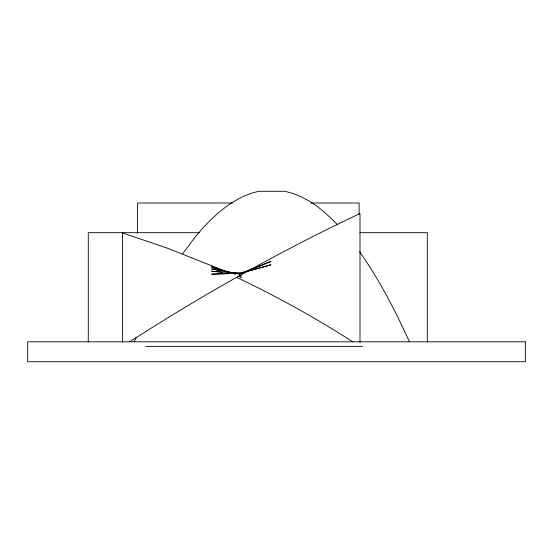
<?xml version="1.0" encoding="UTF-8"?>
<svg xmlns="http://www.w3.org/2000/svg" width="553" height="553" viewBox="0 0 553 553"><rect width="100%" height="100%" fill="white"/><g stroke="black" fill="none" stroke-linecap="round" stroke-linejoin="round"><path stroke-width="0.83" d="M134.268 341.685L136.066 337.772M182.559 253.896L195.416 236.698L203.331 227.504L211.246 219.32L219.161 212.138L227.069 205.958L234.984 200.78L242.898 196.605L250.813 193.439L258.728 191.276L284.913 191.276L292.827 193.439L300.742 196.605L308.657 200.78L316.572 205.958L324.487 212.138L337.482 224.58M129.623 341.844C203.608 294.279 280.433 251.062 360.003 213.534L360.003 342.418M241.281 273.652L270.963 261.417L241.281 273.058L270.963 264.825L241.281 272.947L211.599 274.157L229.405 273.652M234.493 273.507L241.281 273.313L211.599 271.246L222.624 272.332M232.391 202.999L137.552 202.999L137.552 233.235M310.848 202.999L359.125 202.999L359.125 214.232M199.55 232.675L88.266 232.675L88.266 342.086M360.003 232.675L427.289 232.675L427.289 342.086M145.55 346.385L362.588 346.385M226.861 272.747L228.562 272.912M237.887 273.825L239.58 273.991M239.58 273.859L211.599 268.924L219.845 270.749M233.857 273.846L235.509 274.212M239.629 275.124L241.281 275.484L239.629 275.028M232.212 272.947L211.599 267.182L220.419 270.189M233.857 273.41L235.509 273.873M238.073 276.196L241.281 277.288L238.073 276.071M122.552 342.086L122.552 232.958L167.075 248.069L228.444 272.422M211.599 266.028L219.41 269.511M236.594 277.385C276.749 296.277 315.542 318.003 352.938 341.885M359.602 251.795C379.462 279.804 395.167 310.51 409.379 341.685M525.35 341.809L27.65 341.809L27.65 361.724L525.35 361.724L525.35 341.809"/></g></svg>
